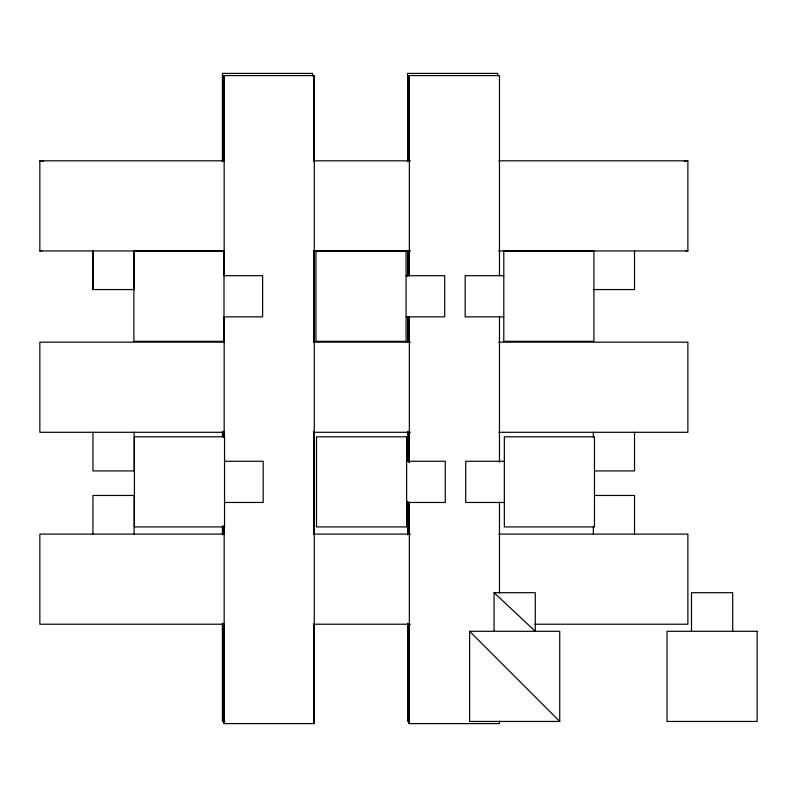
<?xml version="1.0" encoding="UTF-8"?>
<svg xmlns="http://www.w3.org/2000/svg" width="797" height="797" viewBox="0 0 797 797"><rect width="100%" height="100%" fill="white"/><g stroke="black" fill="none" stroke-linecap="round" stroke-linejoin="round"><path stroke-width="1.2" d="M223.937 160.815L39.85 160.815L39.85 250.945L42.311 250.597M684.185 161.333L687.881 160.815L687.881 250.945L498.773 250.945M313.49 160.815L410.505 160.815M498.812 160.815L687.881 160.815M39.85 250.945L223.937 250.945M313.4 250.945L410.505 250.945M223.997 275.672L262.621 275.672L262.621 316.867L223.997 316.867M406.081 275.672L444.706 275.672L444.706 316.867L406.081 316.867M503.794 275.672L465.169 275.672L465.169 316.867L503.794 316.867M134.394 289.56L92.94 289.56L92.94 250.945M593.337 289.56L634.532 289.56L634.532 250.945M223.937 342.172L39.85 342.172L39.85 432.293L223.937 432.293M313.49 342.172L410.505 342.172M498.812 342.172L687.881 342.172L687.881 432.293L498.812 432.293M313.49 432.293L410.505 432.293M224.545 461.264L263.169 461.264L263.169 502.469L224.545 502.469M406.629 461.264L445.254 461.264L445.254 502.469L406.629 502.469M504.342 461.264L465.717 461.264L465.717 502.469L504.342 502.469M594.542 470.917L634.532 470.917L634.532 432.293M594.542 495.465L634.532 495.465L634.532 534.09M223.937 534.09L39.85 534.09L39.85 624.22L223.937 624.22M313.49 534.09L410.505 534.09M498.812 534.09L687.881 534.09L687.881 624.22L534.887 624.22M494.08 592.689L535.275 592.689L535.275 631.304L494.08 592.689L494.08 631.304M313.49 624.22L410.505 624.22M469.612 631.304L559.733 631.304L559.733 721.434L469.612 721.434L469.612 631.304L559.733 721.434M224.893 721.434L222.423 721.434L222.423 623.174M39.85 160.815L43.546 161.333M685.41 250.597L687.881 250.945M732.692 631.304L732.692 592.689L691.487 592.689L691.487 631.304M593.337 432.293L593.337 437.125M593.337 526.847L593.337 534.09M499.47 275.822L499.47 75.566L408.871 75.566L408.871 161.392M499.47 316.867L499.47 462.399M499.47 502.2L499.47 592.998M499.47 721.106L499.47 723.596L408.871 723.596L408.871 624.091M497.726 75.894L497.726 73.404L407.596 73.404L407.596 161.711M409.349 75.566L409.349 275.822M409.349 316.867L409.349 462.399M409.349 502.2L409.349 723.596M408.871 250.945L408.871 275.822M408.871 316.867L408.871 341.744M408.871 431.297L408.871 462.399M408.871 502.2L408.871 534.538M407.596 251.274L407.596 276.151M407.596 317.196L407.596 342.072M407.596 431.625L407.596 461.473M407.596 501.273L407.596 534.857M407.596 623.174L407.596 721.434M313.819 75.566L313.819 161.392M313.819 250.945L313.819 341.744M313.819 431.297L313.819 534.538M313.819 624.091L313.819 723.596M312.544 75.894L312.544 73.404L222.423 73.404L222.423 161.711M224.166 75.566L224.166 275.822M224.166 316.867L224.166 437.523M224.166 525.831L224.166 723.596M223.688 161.392L223.688 75.566L314.297 75.566L314.297 723.596L223.688 723.596L223.688 624.091M223.688 431.297L223.688 437.523M223.688 525.831L223.688 534.538M222.423 431.625L222.423 436.597M222.423 526.15L222.423 534.857M134.135 250.945L134.135 289.56M134.135 432.293L134.135 470.917L92.94 470.917L92.94 432.293M134.135 534.09L134.135 495.465L92.94 495.465L92.94 534.09M93.189 250.945L93.189 289.56M223.997 251.204L133.876 251.204L133.876 341.335L223.997 341.335L223.997 251.204M406.081 251.204L315.961 251.204L315.961 341.335L406.081 341.335L406.081 251.204M593.914 251.204L503.794 251.204L503.794 341.335L593.914 341.335L593.914 251.204M224.545 436.806L134.424 436.806L134.424 526.927L224.545 526.927L224.545 436.806M406.629 436.806L316.509 436.806L316.509 526.927L406.629 526.927L406.629 436.806M594.472 436.806L504.342 436.806L504.342 526.927L594.472 526.927L594.472 436.806M757.15 631.304L667.029 631.304L667.029 721.434L757.15 721.434L757.15 631.304"/></g></svg>
